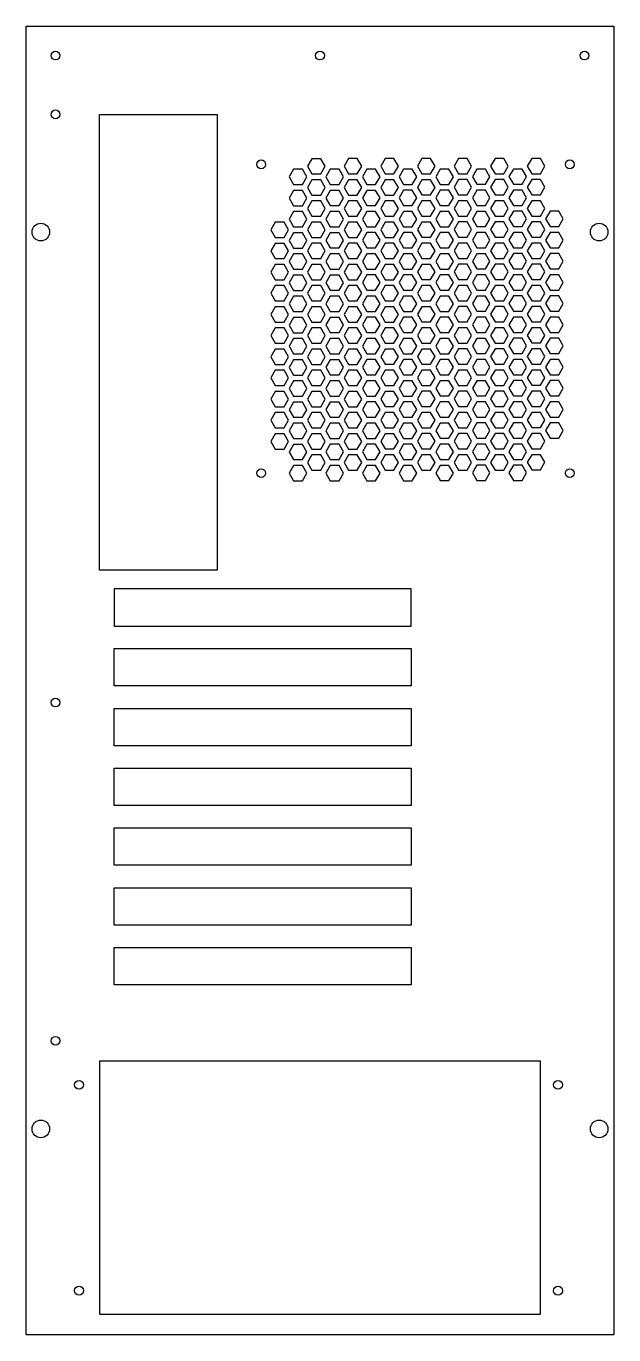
# Model space of a CAD drawing. Header units: millimetres. Extents: x 6 to 224, y 4 to 53.
# Drawn here: x 6.33 to 26.33, y 8.16 to 52.66 of the extents above; entities that cross this region are included whole.
import ezdxf

# ---------------------------------------------------------------- set-up
doc = ezdxf.new("R2010")
doc.units = ezdxf.units.MM
doc.header["$MEASUREMENT"] = 0
doc.layers.add('schita', color=2, linetype='Continuous')

msp = doc.modelspace()

# ---------------------------------------------------------------- linework, layer by layer
at = {"layer": 'schita', "ltscale": 0.05}
for points in [[(26.33374, 8.15783), (6.33374, 8.15783), (6.33374, 18.65783), (6.33374, 20.15783), (6.33374, 40.65783), (6.33374, 42.15783), (6.33374, 52.65783), (26.33374, 52.65783), (26.33374, 42.15783), (26.33374, 40.65783), (26.33374, 20.15783), (26.33374, 18.65783)], [(12.83374, 49.65783), (12.83374, 34.15783), (8.83374, 34.15783), (8.83374, 49.65783)], [(16.05679, 47.63271), (16.35679, 47.63271), (16.50679, 47.89252), (16.35679, 48.15232), (16.05679, 48.15232), (15.90679, 47.89252)], [(17.30371, 47.63415), (17.60371, 47.63415), (17.75371, 47.89396), (17.60371, 48.15376), (17.30371, 48.15376), (17.15371, 47.89396)], [(18.55064, 47.63559), (18.85064, 47.63559), (19.00064, 47.89539), (18.85064, 48.1552), (18.55064, 48.1552), (18.40064, 47.89539)], [(19.79756, 47.63703), (20.09756, 47.63703), (20.24756, 47.89683), (20.09756, 48.15664), (19.79756, 48.15664), (19.64756, 47.89683)], [(21.04449, 47.63847), (21.34449, 47.63847), (21.49449, 47.89827), (21.34449, 48.15808), (21.04449, 48.15808), (20.89449, 47.89827)], [(22.29141, 47.63991), (22.59141, 47.63991), (22.74141, 47.89971), (22.59141, 48.15952), (22.29141, 48.15952), (22.14141, 47.89971)], [(23.53833, 47.64135), (23.83833, 47.64135), (23.98833, 47.90115), (23.83833, 48.16096), (23.53833, 48.16096), (23.38833, 47.90115)], [(15.43374, 47.27263), (15.73374, 47.27263), (15.88374, 47.53244), (15.73374, 47.79225), (15.43374, 47.79225), (15.28374, 47.53244)], [(16.68067, 47.27407), (16.98067, 47.27407), (17.13067, 47.53388), (16.98067, 47.79369), (16.68067, 47.79369), (16.53067, 47.53388)], [(17.92759, 47.27551), (18.22759, 47.27551), (18.37759, 47.53532), (18.22759, 47.79513), (17.92759, 47.79513), (17.77759, 47.53532)], [(19.17451, 47.27695), (19.47451, 47.27695), (19.62451, 47.53676), (19.47451, 47.79657), (19.17451, 47.79657), (19.02451, 47.53676)], [(20.42144, 47.27839), (20.72144, 47.27839), (20.87144, 47.5382), (20.72144, 47.79801), (20.42144, 47.79801), (20.27144, 47.5382)], [(21.66836, 47.27983), (21.96836, 47.27983), (22.11836, 47.53964), (21.96836, 47.79945), (21.66836, 47.79945), (21.51836, 47.53964)], [(22.91529, 47.28127), (23.21529, 47.28127), (23.36529, 47.54108), (23.21529, 47.80089), (22.91529, 47.80089), (22.76529, 47.54108)], [(16.05679, 46.91309), (16.35679, 46.91309), (16.50679, 47.1729), (16.35679, 47.43271), (16.05679, 47.43271), (15.90679, 47.1729)], [(17.30371, 46.91453), (17.60371, 46.91453), (17.75371, 47.17434), (17.60371, 47.43415), (17.30371, 47.43415), (17.15371, 47.17434)], [(18.55064, 46.91597), (18.85064, 46.91597), (19.00064, 47.17578), (18.85064, 47.43559), (18.55064, 47.43559), (18.40064, 47.17578)], [(19.79756, 46.91741), (20.09756, 46.91741), (20.24756, 47.17722), (20.09756, 47.43703), (19.79756, 47.43703), (19.64756, 47.17722)], [(21.04449, 46.91885), (21.34449, 46.91885), (21.49449, 47.17866), (21.34449, 47.43847), (21.04449, 47.43847), (20.89449, 47.17866)], [(22.29141, 46.92029), (22.59141, 46.92029), (22.74141, 47.1801), (22.59141, 47.43991), (22.29141, 47.43991), (22.14141, 47.1801)], [(23.53833, 46.92173), (23.83833, 46.92173), (23.98833, 47.18154), (23.83833, 47.44135), (23.53833, 47.44135), (23.38833, 47.18154)], [(15.43374, 46.55302), (15.73374, 46.55302), (15.88374, 46.81283), (15.73374, 47.07263), (15.43374, 47.07263), (15.28374, 46.81283)], [(16.68067, 46.55446), (16.98067, 46.55446), (17.13067, 46.81426), (16.98067, 47.07407), (16.68067, 47.07407), (16.53067, 46.81426)], [(17.92759, 46.5559), (18.22759, 46.5559), (18.37759, 46.8157), (18.22759, 47.07551), (17.92759, 47.07551), (17.77759, 46.8157)], [(19.17451, 46.55734), (19.47451, 46.55734), (19.62451, 46.81714), (19.47451, 47.07695), (19.17451, 47.07695), (19.02451, 46.81714)], [(20.42144, 46.55878), (20.72144, 46.55878), (20.87144, 46.81858), (20.72144, 47.07839), (20.42144, 47.07839), (20.27144, 46.81858)], [(21.66836, 46.56022), (21.96836, 46.56022), (22.11836, 46.82002), (21.96836, 47.07983), (21.66836, 47.07983), (21.51836, 46.82002)], [(22.91529, 46.56166), (23.21529, 46.56166), (23.36529, 46.82146), (23.21529, 47.08127), (22.91529, 47.08127), (22.76529, 46.82146)], [(15.43374, 45.8334), (15.73374, 45.8334), (15.88374, 46.09321), (15.73374, 46.35302), (15.43374, 46.35302), (15.28374, 46.09321)], [(16.05679, 46.19348), (16.35679, 46.19348), (16.50679, 46.45329), (16.35679, 46.71309), (16.05679, 46.71309), (15.90679, 46.45329)], [(16.68067, 45.83484), (16.98067, 45.83484), (17.13067, 46.09465), (16.98067, 46.35446), (16.68067, 46.35446), (16.53067, 46.09465)], [(17.30371, 46.19492), (17.60371, 46.19492), (17.75371, 46.45472), (17.60371, 46.71453), (17.30371, 46.71453), (17.15371, 46.45472)], [(17.92759, 45.83628), (18.22759, 45.83628), (18.37759, 46.09609), (18.22759, 46.3559), (17.92759, 46.3559), (17.77759, 46.09609)], [(18.55064, 46.19636), (18.85064, 46.19636), (19.00064, 46.45616), (18.85064, 46.71597), (18.55064, 46.71597), (18.40064, 46.45616)], [(19.17451, 45.83772), (19.47451, 45.83772), (19.62451, 46.09753), (19.47451, 46.35734), (19.17451, 46.35734), (19.02451, 46.09753)], [(19.79756, 46.1978), (20.09756, 46.1978), (20.24756, 46.4576), (20.09756, 46.71741), (19.79756, 46.71741), (19.64756, 46.4576)], [(20.42144, 45.83916), (20.72144, 45.83916), (20.87144, 46.09897), (20.72144, 46.35878), (20.42144, 46.35878), (20.27144, 46.09897)], [(21.04449, 46.19924), (21.34449, 46.19924), (21.49449, 46.45904), (21.34449, 46.71885), (21.04449, 46.71885), (20.89449, 46.45904)], [(21.66836, 45.8406), (21.96836, 45.8406), (22.11836, 46.10041), (21.96836, 46.36022), (21.66836, 46.36022), (21.51836, 46.10041)], [(22.29141, 46.20068), (22.59141, 46.20068), (22.74141, 46.46048), (22.59141, 46.72029), (22.29141, 46.72029), (22.14141, 46.46048)], [(22.91529, 45.84204), (23.21529, 45.84204), (23.36529, 46.10185), (23.21529, 46.36166), (22.91529, 46.36166), (22.76529, 46.10185)], [(23.53833, 46.20211), (23.83833, 46.20211), (23.98833, 46.46192), (23.83833, 46.72173), (23.53833, 46.72173), (23.38833, 46.46192)], [(24.16221, 45.84348), (24.46221, 45.84348), (24.61221, 46.10329), (24.46221, 46.36309), (24.16221, 46.36309), (24.01221, 46.10329)], [(14.8107, 45.47333), (15.1107, 45.47333), (15.2607, 45.73314), (15.1107, 45.99294), (14.8107, 45.99294), (14.6607, 45.73314)], [(16.05679, 45.47386), (16.35679, 45.47386), (16.50679, 45.73367), (16.35679, 45.99348), (16.05679, 45.99348), (15.90679, 45.73367)], [(17.30371, 45.4753), (17.60371, 45.4753), (17.75371, 45.73511), (17.60371, 45.99492), (17.30371, 45.99492), (17.15371, 45.73511)], [(18.55064, 45.47674), (18.85064, 45.47674), (19.00064, 45.73655), (18.85064, 45.99636), (18.55064, 45.99636), (18.40064, 45.73655)], [(19.79756, 45.47818), (20.09756, 45.47818), (20.24756, 45.73799), (20.09756, 45.9978), (19.79756, 45.9978), (19.64756, 45.73799)], [(21.04449, 45.47962), (21.34449, 45.47962), (21.49449, 45.73943), (21.34449, 45.99924), (21.04449, 45.99924), (20.89449, 45.73943)], [(22.29141, 45.48106), (22.59141, 45.48106), (22.74141, 45.74087), (22.59141, 46.00068), (22.29141, 46.00068), (22.14141, 45.74087)], [(23.53833, 45.4825), (23.83833, 45.4825), (23.98833, 45.74231), (23.83833, 46.00211), (23.53833, 46.00211), (23.38833, 45.74231)], [(15.43374, 45.11379), (15.73374, 45.11379), (15.88374, 45.37359), (15.73374, 45.6334), (15.43374, 45.6334), (15.28374, 45.37359)], [(16.68067, 45.11523), (16.98067, 45.11523), (17.13067, 45.37503), (16.98067, 45.63484), (16.68067, 45.63484), (16.53067, 45.37503)], [(17.92759, 45.11667), (18.22759, 45.11667), (18.37759, 45.37647), (18.22759, 45.63628), (17.92759, 45.63628), (17.77759, 45.37647)], [(19.17451, 45.11811), (19.47451, 45.11811), (19.62451, 45.37791), (19.47451, 45.63772), (19.17451, 45.63772), (19.02451, 45.37791)], [(20.42144, 45.11955), (20.72144, 45.11955), (20.87144, 45.37935), (20.72144, 45.63916), (20.42144, 45.63916), (20.27144, 45.37935)], [(21.66836, 45.12099), (21.96836, 45.12099), (22.11836, 45.38079), (21.96836, 45.6406), (21.66836, 45.6406), (21.51836, 45.38079)], [(22.91529, 45.12242), (23.21529, 45.12242), (23.36529, 45.38223), (23.21529, 45.64204), (22.91529, 45.64204), (22.76529, 45.38223)], [(24.16221, 45.12386), (24.46221, 45.12386), (24.61221, 45.38367), (24.46221, 45.64348), (24.16221, 45.64348), (24.01221, 45.38367)], [(14.8107, 44.75371), (15.1107, 44.75371), (15.2607, 45.01352), (15.1107, 45.27333), (14.8107, 45.27333), (14.6607, 45.01352)], [(16.05679, 44.75425), (16.35679, 44.75425), (16.50679, 45.01405), (16.35679, 45.27386), (16.05679, 45.27386), (15.90679, 45.01405)], [(17.30371, 44.75569), (17.60371, 44.75569), (17.75371, 45.01549), (17.60371, 45.2753), (17.30371, 45.2753), (17.15371, 45.01549)], [(18.55064, 44.75713), (18.85064, 44.75713), (19.00064, 45.01693), (18.85064, 45.27674), (18.55064, 45.27674), (18.40064, 45.01693)], [(19.79756, 44.75857), (20.09756, 44.75857), (20.24756, 45.01837), (20.09756, 45.27818), (19.79756, 45.27818), (19.64756, 45.01837)], [(21.04449, 44.76001), (21.34449, 44.76001), (21.49449, 45.01981), (21.34449, 45.27962), (21.04449, 45.27962), (20.89449, 45.01981)], [(22.29141, 44.76144), (22.59141, 44.76144), (22.74141, 45.02125), (22.59141, 45.28106), (22.29141, 45.28106), (22.14141, 45.02125)], [(23.53833, 44.76288), (23.83833, 44.76288), (23.98833, 45.02269), (23.83833, 45.2825), (23.53833, 45.2825), (23.38833, 45.02269)], [(14.8107, 44.0341), (15.1107, 44.0341), (15.2607, 44.2939), (15.1107, 44.55371), (14.8107, 44.55371), (14.6607, 44.2939)], [(15.43374, 44.39417), (15.73374, 44.39417), (15.88374, 44.65398), (15.73374, 44.91379), (15.43374, 44.91379), (15.28374, 44.65398)], [(16.05679, 44.03463), (16.35679, 44.03463), (16.50679, 44.29444), (16.35679, 44.55425), (16.05679, 44.55425), (15.90679, 44.29444)], [(16.68067, 44.39561), (16.98067, 44.39561), (17.13067, 44.65542), (16.98067, 44.91523), (16.68067, 44.91523), (16.53067, 44.65542)], [(17.30371, 44.03607), (17.60371, 44.03607), (17.75371, 44.29588), (17.60371, 44.55569), (17.30371, 44.55569), (17.15371, 44.29588)], [(17.92759, 44.39705), (18.22759, 44.39705), (18.37759, 44.65686), (18.22759, 44.91667), (17.92759, 44.91667), (17.77759, 44.65686)], [(18.55064, 44.03751), (18.85064, 44.03751), (19.00064, 44.29732), (18.85064, 44.55713), (18.55064, 44.55713), (18.40064, 44.29732)], [(19.17451, 44.39849), (19.47451, 44.39849), (19.62451, 44.6583), (19.47451, 44.91811), (19.17451, 44.91811), (19.02451, 44.6583)], [(19.79756, 44.03895), (20.09756, 44.03895), (20.24756, 44.29876), (20.09756, 44.55857), (19.79756, 44.55857), (19.64756, 44.29876)], [(20.42144, 44.39993), (20.72144, 44.39993), (20.87144, 44.65974), (20.72144, 44.91955), (20.42144, 44.91955), (20.27144, 44.65974)], [(21.04449, 44.04039), (21.34449, 44.04039), (21.49449, 44.3002), (21.34449, 44.56001), (21.04449, 44.56001), (20.89449, 44.3002)], [(21.66836, 44.40137), (21.96836, 44.40137), (22.11836, 44.66118), (21.96836, 44.92099), (21.66836, 44.92099), (21.51836, 44.66118)], [(22.29141, 44.04183), (22.59141, 44.04183), (22.74141, 44.30164), (22.59141, 44.56144), (22.29141, 44.56144), (22.14141, 44.30164)], [(22.91529, 44.40281), (23.21529, 44.40281), (23.36529, 44.66262), (23.21529, 44.92242), (22.91529, 44.92242), (22.76529, 44.66262)], [(23.53833, 44.04327), (23.83833, 44.04327), (23.98833, 44.30308), (23.83833, 44.56288), (23.53833, 44.56288), (23.38833, 44.30308)], [(24.16221, 44.40425), (24.46221, 44.40425), (24.61221, 44.66406), (24.46221, 44.92386), (24.16221, 44.92386), (24.01221, 44.66406)], [(15.43374, 43.67456), (15.73374, 43.67456), (15.88374, 43.93436), (15.73374, 44.19417), (15.43374, 44.19417), (15.28374, 43.93436)], [(16.68067, 43.676), (16.98067, 43.676), (17.13067, 43.9358), (16.98067, 44.19561), (16.68067, 44.19561), (16.53067, 43.9358)], [(17.92759, 43.67744), (18.22759, 43.67744), (18.37759, 43.93724), (18.22759, 44.19705), (17.92759, 44.19705), (17.77759, 43.93724)], [(19.17451, 43.67888), (19.47451, 43.67888), (19.62451, 43.93868), (19.47451, 44.19849), (19.17451, 44.19849), (19.02451, 43.93868)], [(20.42144, 43.68031), (20.72144, 43.68031), (20.87144, 43.94012), (20.72144, 44.19993), (20.42144, 44.19993), (20.27144, 43.94012)], [(21.66836, 43.68175), (21.96836, 43.68175), (22.11836, 43.94156), (21.96836, 44.20137), (21.66836, 44.20137), (21.51836, 43.94156)], [(22.91529, 43.68319), (23.21529, 43.68319), (23.36529, 43.943), (23.21529, 44.20281), (22.91529, 44.20281), (22.76529, 43.943)], [(24.16221, 43.68463), (24.46221, 43.68463), (24.61221, 43.94444), (24.46221, 44.20425), (24.16221, 44.20425), (24.01221, 43.94444)], [(14.8107, 43.31448), (15.1107, 43.31448), (15.2607, 43.57429), (15.1107, 43.8341), (14.8107, 43.8341), (14.6607, 43.57429)], [(16.05679, 43.31502), (16.35679, 43.31502), (16.50679, 43.57482), (16.35679, 43.83463), (16.05679, 43.83463), (15.90679, 43.57482)], [(17.30371, 43.31646), (17.60371, 43.31646), (17.75371, 43.57626), (17.60371, 43.83607), (17.30371, 43.83607), (17.15371, 43.57626)], [(18.55064, 43.3179), (18.85064, 43.3179), (19.00064, 43.5777), (18.85064, 43.83751), (18.55064, 43.83751), (18.40064, 43.5777)], [(19.79756, 43.31934), (20.09756, 43.31934), (20.24756, 43.57914), (20.09756, 43.83895), (19.79756, 43.83895), (19.64756, 43.57914)], [(21.04449, 43.32077), (21.34449, 43.32077), (21.49449, 43.58058), (21.34449, 43.84039), (21.04449, 43.84039), (20.89449, 43.58058)], [(22.29141, 43.32221), (22.59141, 43.32221), (22.74141, 43.58202), (22.59141, 43.84183), (22.29141, 43.84183), (22.14141, 43.58202)], [(23.53833, 43.32365), (23.83833, 43.32365), (23.98833, 43.58346), (23.83833, 43.84327), (23.53833, 43.84327), (23.38833, 43.58346)], [(15.43374, 42.95494), (15.73374, 42.95494), (15.88374, 43.21475), (15.73374, 43.47456), (15.43374, 43.47456), (15.28374, 43.21475)], [(16.68067, 42.95638), (16.98067, 42.95638), (17.13067, 43.21619), (16.98067, 43.476), (16.68067, 43.476), (16.53067, 43.21619)], [(17.92759, 42.95782), (18.22759, 42.95782), (18.37759, 43.21763), (18.22759, 43.47744), (17.92759, 43.47744), (17.77759, 43.21763)], [(19.17451, 42.95926), (19.47451, 42.95926), (19.62451, 43.21907), (19.47451, 43.47888), (19.17451, 43.47888), (19.02451, 43.21907)], [(20.42144, 42.9607), (20.72144, 42.9607), (20.87144, 43.22051), (20.72144, 43.48031), (20.42144, 43.48031), (20.27144, 43.22051)], [(21.66836, 42.96214), (21.96836, 42.96214), (22.11836, 43.22195), (21.96836, 43.48175), (21.66836, 43.48175), (21.51836, 43.22195)], [(22.91529, 42.96358), (23.21529, 42.96358), (23.36529, 43.22339), (23.21529, 43.48319), (22.91529, 43.48319), (22.76529, 43.22339)], [(24.16221, 42.96502), (24.46221, 42.96502), (24.61221, 43.22483), (24.46221, 43.48463), (24.16221, 43.48463), (24.01221, 43.22483)], [(14.8107, 42.59487), (15.1107, 42.59487), (15.2607, 42.85467), (15.1107, 43.11448), (14.8107, 43.11448), (14.6607, 42.85467)], [(15.43374, 42.23533), (15.73374, 42.23533), (15.88374, 42.49513), (15.73374, 42.75494), (15.43374, 42.75494), (15.28374, 42.49513)], [(16.05679, 42.5954), (16.35679, 42.5954), (16.50679, 42.85521), (16.35679, 43.11502), (16.05679, 43.11502), (15.90679, 42.85521)], [(16.68067, 42.23677), (16.98067, 42.23677), (17.13067, 42.49657), (16.98067, 42.75638), (16.68067, 42.75638), (16.53067, 42.49657)], [(17.30371, 42.59684), (17.60371, 42.59684), (17.75371, 42.85665), (17.60371, 43.11646), (17.30371, 43.11646), (17.15371, 42.85665)], [(17.92759, 42.23821), (18.22759, 42.23821), (18.37759, 42.49801), (18.22759, 42.75782), (17.92759, 42.75782), (17.77759, 42.49801)], [(18.55064, 42.59828), (18.85064, 42.59828), (19.00064, 42.85809), (18.85064, 43.1179), (18.55064, 43.1179), (18.40064, 42.85809)], [(19.17451, 42.23964), (19.47451, 42.23964), (19.62451, 42.49945), (19.47451, 42.75926), (19.17451, 42.75926), (19.02451, 42.49945)], [(19.79756, 42.59972), (20.09756, 42.59972), (20.24756, 42.85953), (20.09756, 43.11934), (19.79756, 43.11934), (19.64756, 42.85953)], [(20.42144, 42.24108), (20.72144, 42.24108), (20.87144, 42.50089), (20.72144, 42.7607), (20.42144, 42.7607), (20.27144, 42.50089)], [(21.04449, 42.60116), (21.34449, 42.60116), (21.49449, 42.86097), (21.34449, 43.12077), (21.04449, 43.12077), (20.89449, 42.86097)], [(21.66836, 42.24252), (21.96836, 42.24252), (22.11836, 42.50233), (21.96836, 42.76214), (21.66836, 42.76214), (21.51836, 42.50233)], [(22.29141, 42.6026), (22.59141, 42.6026), (22.74141, 42.86241), (22.59141, 43.12221), (22.29141, 43.12221), (22.14141, 42.86241)], [(22.91529, 42.24396), (23.21529, 42.24396), (23.36529, 42.50377), (23.21529, 42.76358), (22.91529, 42.76358), (22.76529, 42.50377)], [(23.53833, 42.60404), (23.83833, 42.60404), (23.98833, 42.86385), (23.83833, 43.12365), (23.53833, 43.12365), (23.38833, 42.86385)], [(24.16221, 42.2454), (24.46221, 42.2454), (24.61221, 42.50521), (24.46221, 42.76502), (24.16221, 42.76502), (24.01221, 42.50521)], [(14.8107, 41.87525), (15.1107, 41.87525), (15.2607, 42.13506), (15.1107, 42.39487), (14.8107, 42.39487), (14.6607, 42.13506)], [(16.05679, 41.87579), (16.35679, 41.87579), (16.50679, 42.13559), (16.35679, 42.3954), (16.05679, 42.3954), (15.90679, 42.13559)], [(17.30371, 41.87723), (17.60371, 41.87723), (17.75371, 42.13703), (17.60371, 42.39684), (17.30371, 42.39684), (17.15371, 42.13703)], [(18.55064, 41.87867), (18.85064, 41.87867), (19.00064, 42.13847), (18.85064, 42.39828), (18.55064, 42.39828), (18.40064, 42.13847)], [(19.79756, 41.8801), (20.09756, 41.8801), (20.24756, 42.13991), (20.09756, 42.39972), (19.79756, 42.39972), (19.64756, 42.13991)], [(21.04449, 41.88154), (21.34449, 41.88154), (21.49449, 42.14135), (21.34449, 42.40116), (21.04449, 42.40116), (20.89449, 42.14135)], [(22.29141, 41.88298), (22.59141, 41.88298), (22.74141, 42.14279), (22.59141, 42.4026), (22.29141, 42.4026), (22.14141, 42.14279)], [(23.53833, 41.88442), (23.83833, 41.88442), (23.98833, 42.14423), (23.83833, 42.40404), (23.53833, 42.40404), (23.38833, 42.14423)], [(15.43374, 41.51571), (15.73374, 41.51571), (15.88374, 41.77552), (15.73374, 42.03533), (15.43374, 42.03533), (15.28374, 41.77552)], [(16.68067, 41.51715), (16.98067, 41.51715), (17.13067, 41.77696), (16.98067, 42.03677), (16.68067, 42.03677), (16.53067, 41.77696)], [(17.92759, 41.51859), (18.22759, 41.51859), (18.37759, 41.7784), (18.22759, 42.03821), (17.92759, 42.03821), (17.77759, 41.7784)], [(19.17451, 41.52003), (19.47451, 41.52003), (19.62451, 41.77984), (19.47451, 42.03964), (19.17451, 42.03964), (19.02451, 41.77984)], [(20.42144, 41.52147), (20.72144, 41.52147), (20.87144, 41.78128), (20.72144, 42.04108), (20.42144, 42.04108), (20.27144, 41.78128)], [(21.66836, 41.52291), (21.96836, 41.52291), (22.11836, 41.78272), (21.96836, 42.04252), (21.66836, 42.04252), (21.51836, 41.78272)], [(22.91529, 41.52435), (23.21529, 41.52435), (23.36529, 41.78416), (23.21529, 42.04396), (22.91529, 42.04396), (22.76529, 41.78416)], [(24.16221, 41.52579), (24.46221, 41.52579), (24.61221, 41.7856), (24.46221, 42.0454), (24.16221, 42.0454), (24.01221, 41.7856)], [(14.8107, 41.15564), (15.1107, 41.15564), (15.2607, 41.41544), (15.1107, 41.67525), (14.8107, 41.67525), (14.6607, 41.41544)], [(16.05679, 41.15617), (16.35679, 41.15617), (16.50679, 41.41598), (16.35679, 41.67579), (16.05679, 41.67579), (15.90679, 41.41598)], [(17.30371, 41.15761), (17.60371, 41.15761), (17.75371, 41.41742), (17.60371, 41.67723), (17.30371, 41.67723), (17.15371, 41.41742)], [(18.55064, 41.15905), (18.85064, 41.15905), (19.00064, 41.41886), (18.85064, 41.67867), (18.55064, 41.67867), (18.40064, 41.41886)], [(19.79756, 41.16049), (20.09756, 41.16049), (20.24756, 41.4203), (20.09756, 41.6801), (19.79756, 41.6801), (19.64756, 41.4203)], [(21.04449, 41.16193), (21.34449, 41.16193), (21.49449, 41.42174), (21.34449, 41.68154), (21.04449, 41.68154), (20.89449, 41.42174)], [(22.29141, 41.16337), (22.59141, 41.16337), (22.74141, 41.42318), (22.59141, 41.68298), (22.29141, 41.68298), (22.14141, 41.42318)], [(23.53833, 41.16481), (23.83833, 41.16481), (23.98833, 41.42462), (23.83833, 41.68442), (23.53833, 41.68442), (23.38833, 41.42462)], [(14.8107, 40.43602), (15.1107, 40.43602), (15.2607, 40.69583), (15.1107, 40.95564), (14.8107, 40.95564), (14.6607, 40.69583)], [(15.43374, 40.7961), (15.73374, 40.7961), (15.88374, 41.0559), (15.73374, 41.31571), (15.43374, 41.31571), (15.28374, 41.0559)], [(16.05679, 40.43656), (16.35679, 40.43656), (16.50679, 40.69636), (16.35679, 40.95617), (16.05679, 40.95617), (15.90679, 40.69636)], [(16.68067, 40.79754), (16.98067, 40.79754), (17.13067, 41.05734), (16.98067, 41.31715), (16.68067, 41.31715), (16.53067, 41.05734)], [(17.30371, 40.438), (17.60371, 40.438), (17.75371, 40.6978), (17.60371, 40.95761), (17.30371, 40.95761), (17.15371, 40.6978)], [(17.92759, 40.79897), (18.22759, 40.79897), (18.37759, 41.05878), (18.22759, 41.31859), (17.92759, 41.31859), (17.77759, 41.05878)], [(18.55064, 40.43943), (18.85064, 40.43943), (19.00064, 40.69924), (18.85064, 40.95905), (18.55064, 40.95905), (18.40064, 40.69924)], [(19.17451, 40.80041), (19.47451, 40.80041), (19.62451, 41.06022), (19.47451, 41.32003), (19.17451, 41.32003), (19.02451, 41.06022)], [(19.79756, 40.44087), (20.09756, 40.44087), (20.24756, 40.70068), (20.09756, 40.96049), (19.79756, 40.96049), (19.64756, 40.70068)], [(20.42144, 40.80185), (20.72144, 40.80185), (20.87144, 41.06166), (20.72144, 41.32147), (20.42144, 41.32147), (20.27144, 41.06166)], [(21.04449, 40.44231), (21.34449, 40.44231), (21.49449, 40.70212), (21.34449, 40.96193), (21.04449, 40.96193), (20.89449, 40.70212)], [(21.66836, 40.80329), (21.96836, 40.80329), (22.11836, 41.0631), (21.96836, 41.32291), (21.66836, 41.32291), (21.51836, 41.0631)], [(22.29141, 40.44375), (22.59141, 40.44375), (22.74141, 40.70356), (22.59141, 40.96337), (22.29141, 40.96337), (22.14141, 40.70356)], [(22.91529, 40.80473), (23.21529, 40.80473), (23.36529, 41.06454), (23.21529, 41.32435), (22.91529, 41.32435), (22.76529, 41.06454)], [(23.53833, 40.44519), (23.83833, 40.44519), (23.98833, 40.705), (23.83833, 40.96481), (23.53833, 40.96481), (23.38833, 40.705)], [(24.16221, 40.80617), (24.46221, 40.80617), (24.61221, 41.06598), (24.46221, 41.32579), (24.16221, 41.32579), (24.01221, 41.06598)], [(15.43374, 40.07648), (15.73374, 40.07648), (15.88374, 40.33629), (15.73374, 40.5961), (15.43374, 40.5961), (15.28374, 40.33629)], [(16.68067, 40.07792), (16.98067, 40.07792), (17.13067, 40.33773), (16.98067, 40.59754), (16.68067, 40.59754), (16.53067, 40.33773)], [(17.92759, 40.07936), (18.22759, 40.07936), (18.37759, 40.33917), (18.22759, 40.59897), (17.92759, 40.59897), (17.77759, 40.33917)], [(19.17451, 40.0808), (19.47451, 40.0808), (19.62451, 40.34061), (19.47451, 40.60041), (19.17451, 40.60041), (19.02451, 40.34061)], [(20.42144, 40.08224), (20.72144, 40.08224), (20.87144, 40.34205), (20.72144, 40.60185), (20.42144, 40.60185), (20.27144, 40.34205)], [(21.66836, 40.08368), (21.96836, 40.08368), (22.11836, 40.34349), (21.96836, 40.60329), (21.66836, 40.60329), (21.51836, 40.34349)], [(22.91529, 40.08512), (23.21529, 40.08512), (23.36529, 40.34493), (23.21529, 40.60473), (22.91529, 40.60473), (22.76529, 40.34493)], [(24.16221, 40.08656), (24.46221, 40.08656), (24.61221, 40.34637), (24.46221, 40.60617), (24.16221, 40.60617), (24.01221, 40.34637)], [(14.8107, 39.71641), (15.1107, 39.71641), (15.2607, 39.97621), (15.1107, 40.23602), (14.8107, 40.23602), (14.6607, 39.97621)], [(16.05679, 39.71694), (16.35679, 39.71694), (16.50679, 39.97675), (16.35679, 40.23656), (16.05679, 40.23656), (15.90679, 39.97675)], [(17.30371, 39.71838), (17.60371, 39.71838), (17.75371, 39.97819), (17.60371, 40.238), (17.30371, 40.238), (17.15371, 39.97819)], [(18.55064, 39.71982), (18.85064, 39.71982), (19.00064, 39.97963), (18.85064, 40.23943), (18.55064, 40.23943), (18.40064, 39.97963)], [(19.79756, 39.72126), (20.09756, 39.72126), (20.24756, 39.98107), (20.09756, 40.24087), (19.79756, 40.24087), (19.64756, 39.98107)], [(21.04449, 39.7227), (21.34449, 39.7227), (21.49449, 39.98251), (21.34449, 40.24231), (21.04449, 40.24231), (20.89449, 39.98251)], [(22.29141, 39.72414), (22.59141, 39.72414), (22.74141, 39.98395), (22.59141, 40.24375), (22.29141, 40.24375), (22.14141, 39.98395)], [(23.53833, 39.72558), (23.83833, 39.72558), (23.98833, 39.98539), (23.83833, 40.24519), (23.53833, 40.24519), (23.38833, 39.98539)], [(15.43374, 39.35687), (15.73374, 39.35687), (15.88374, 39.61667), (15.73374, 39.87648), (15.43374, 39.87648), (15.28374, 39.61667)], [(16.68067, 39.3583), (16.98067, 39.3583), (17.13067, 39.61811), (16.98067, 39.87792), (16.68067, 39.87792), (16.53067, 39.61811)], [(17.92759, 39.35974), (18.22759, 39.35974), (18.37759, 39.61955), (18.22759, 39.87936), (17.92759, 39.87936), (17.77759, 39.61955)], [(19.17451, 39.36118), (19.47451, 39.36118), (19.62451, 39.62099), (19.47451, 39.8808), (19.17451, 39.8808), (19.02451, 39.62099)], [(20.42144, 39.36262), (20.72144, 39.36262), (20.87144, 39.62243), (20.72144, 39.88224), (20.42144, 39.88224), (20.27144, 39.62243)], [(21.66836, 39.36406), (21.96836, 39.36406), (22.11836, 39.62387), (21.96836, 39.88368), (21.66836, 39.88368), (21.51836, 39.62387)], [(22.91529, 39.3655), (23.21529, 39.3655), (23.36529, 39.62531), (23.21529, 39.88512), (22.91529, 39.88512), (22.76529, 39.62531)], [(24.16221, 39.36694), (24.46221, 39.36694), (24.61221, 39.62675), (24.46221, 39.88656), (24.16221, 39.88656), (24.01221, 39.62675)], [(14.8107, 38.99679), (15.1107, 38.99679), (15.2607, 39.2566), (15.1107, 39.51641), (14.8107, 39.51641), (14.6607, 39.2566)], [(16.05679, 38.99733), (16.35679, 38.99733), (16.50679, 39.25713), (16.35679, 39.51694), (16.05679, 39.51694), (15.90679, 39.25713)], [(17.30371, 38.99876), (17.60371, 38.99876), (17.75371, 39.25857), (17.60371, 39.51838), (17.30371, 39.51838), (17.15371, 39.25857)], [(18.55064, 39.0002), (18.85064, 39.0002), (19.00064, 39.26001), (18.85064, 39.51982), (18.55064, 39.51982), (18.40064, 39.26001)], [(19.17451, 38.64157), (19.47451, 38.64157), (19.62451, 38.90138), (19.47451, 39.16118), (19.17451, 39.16118), (19.02451, 38.90138)], [(19.79756, 39.00164), (20.09756, 39.00164), (20.24756, 39.26145), (20.09756, 39.52126), (19.79756, 39.52126), (19.64756, 39.26145)], [(20.42144, 38.64301), (20.72144, 38.64301), (20.87144, 38.90282), (20.72144, 39.16262), (20.42144, 39.16262), (20.27144, 38.90282)], [(21.04449, 39.00308), (21.34449, 39.00308), (21.49449, 39.26289), (21.34449, 39.5227), (21.04449, 39.5227), (20.89449, 39.26289)], [(21.66836, 38.64445), (21.96836, 38.64445), (22.11836, 38.90426), (21.96836, 39.16406), (21.66836, 39.16406), (21.51836, 38.90426)], [(22.29141, 39.00452), (22.59141, 39.00452), (22.74141, 39.26433), (22.59141, 39.52414), (22.29141, 39.52414), (22.14141, 39.26433)], [(22.91529, 38.64589), (23.21529, 38.64589), (23.36529, 38.9057), (23.21529, 39.1655), (22.91529, 39.1655), (22.76529, 38.9057)], [(23.53833, 39.00596), (23.83833, 39.00596), (23.98833, 39.26577), (23.83833, 39.52558), (23.53833, 39.52558), (23.38833, 39.26577)], [(24.16221, 38.64733), (24.46221, 38.64733), (24.61221, 38.90713), (24.46221, 39.16694), (24.16221, 39.16694), (24.01221, 38.90713)], [(14.8107, 38.27718), (15.1107, 38.27718), (15.2607, 38.53698), (15.1107, 38.79679), (14.8107, 38.79679), (14.6607, 38.53698)], [(15.43374, 38.63725), (15.73374, 38.63725), (15.88374, 38.89706), (15.73374, 39.15687), (15.43374, 39.15687), (15.28374, 38.89706)], [(16.05679, 38.27771), (16.35679, 38.27771), (16.50679, 38.53752), (16.35679, 38.79733), (16.05679, 38.79733), (15.90679, 38.53752)], [(16.68067, 38.63869), (16.98067, 38.63869), (17.13067, 38.8985), (16.98067, 39.1583), (16.68067, 39.1583), (16.53067, 38.8985)], [(17.30371, 38.27915), (17.60371, 38.27915), (17.75371, 38.53896), (17.60371, 38.79876), (17.30371, 38.79876), (17.15371, 38.53896)], [(17.92759, 38.64013), (18.22759, 38.64013), (18.37759, 38.89994), (18.22759, 39.15974), (17.92759, 39.15974), (17.77759, 38.89994)], [(18.55064, 38.28059), (18.85064, 38.28059), (19.00064, 38.5404), (18.85064, 38.8002), (18.55064, 38.8002), (18.40064, 38.5404)], [(19.79756, 38.28203), (20.09756, 38.28203), (20.24756, 38.54184), (20.09756, 38.80164), (19.79756, 38.80164), (19.64756, 38.54184)], [(21.04449, 38.28347), (21.34449, 38.28347), (21.49449, 38.54328), (21.34449, 38.80308), (21.04449, 38.80308), (20.89449, 38.54328)], [(22.29141, 38.28491), (22.59141, 38.28491), (22.74141, 38.54472), (22.59141, 38.80452), (22.29141, 38.80452), (22.14141, 38.54472)], [(23.53833, 38.28635), (23.83833, 38.28635), (23.98833, 38.54615), (23.83833, 38.80596), (23.53833, 38.80596), (23.38833, 38.54615)], [(15.43374, 37.91763), (15.73374, 37.91763), (15.88374, 38.17744), (15.73374, 38.43725), (15.43374, 38.43725), (15.28374, 38.17744)], [(16.68067, 37.91907), (16.98067, 37.91907), (17.13067, 38.17888), (16.98067, 38.43869), (16.68067, 38.43869), (16.53067, 38.17888)], [(17.92759, 37.92051), (18.22759, 37.92051), (18.37759, 38.18032), (18.22759, 38.44013), (17.92759, 38.44013), (17.77759, 38.18032)], [(19.17451, 37.92195), (19.47451, 37.92195), (19.62451, 38.18176), (19.47451, 38.44157), (19.17451, 38.44157), (19.02451, 38.18176)], [(20.42144, 37.92339), (20.72144, 37.92339), (20.87144, 38.1832), (20.72144, 38.44301), (20.42144, 38.44301), (20.27144, 38.1832)], [(21.66836, 37.92483), (21.96836, 37.92483), (22.11836, 38.18464), (21.96836, 38.44445), (21.66836, 38.44445), (21.51836, 38.18464)], [(22.91529, 37.92627), (23.21529, 37.92627), (23.36529, 38.18608), (23.21529, 38.44589), (22.91529, 38.44589), (22.76529, 38.18608)], [(16.05679, 37.55809), (16.35679, 37.55809), (16.50679, 37.8179), (16.35679, 38.07771), (16.05679, 38.07771), (15.90679, 37.8179)], [(17.30371, 37.55953), (17.60371, 37.55953), (17.75371, 37.81934), (17.60371, 38.07915), (17.30371, 38.07915), (17.15371, 37.81934)], [(18.55064, 37.56097), (18.85064, 37.56097), (19.00064, 37.82078), (18.85064, 38.08059), (18.55064, 38.08059), (18.40064, 37.82078)], [(19.79756, 37.56241), (20.09756, 37.56241), (20.24756, 37.82222), (20.09756, 38.08203), (19.79756, 38.08203), (19.64756, 37.82222)], [(21.04449, 37.56385), (21.34449, 37.56385), (21.49449, 37.82366), (21.34449, 38.08347), (21.04449, 38.08347), (20.89449, 37.82366)], [(22.29141, 37.56529), (22.59141, 37.56529), (22.74141, 37.8251), (22.59141, 38.08491), (22.29141, 38.08491), (22.14141, 37.8251)], [(23.53833, 37.56673), (23.83833, 37.56673), (23.98833, 37.82654), (23.83833, 38.08635), (23.53833, 38.08635), (23.38833, 37.82654)], [(15.43374, 37.19802), (15.73374, 37.19802), (15.88374, 37.45783), (15.73374, 37.71763), (15.43374, 37.71763), (15.28374, 37.45783)], [(16.68067, 37.19946), (16.98067, 37.19946), (17.13067, 37.45927), (16.98067, 37.71907), (16.68067, 37.71907), (16.53067, 37.45927)], [(17.92759, 37.2009), (18.22759, 37.2009), (18.37759, 37.46071), (18.22759, 37.72051), (17.92759, 37.72051), (17.77759, 37.46071)], [(19.17451, 37.20234), (19.47451, 37.20234), (19.62451, 37.46215), (19.47451, 37.72195), (19.17451, 37.72195), (19.02451, 37.46215)], [(20.42144, 37.20378), (20.72144, 37.20378), (20.87144, 37.46359), (20.72144, 37.72339), (20.42144, 37.72339), (20.27144, 37.46359)], [(21.66836, 37.20522), (21.96836, 37.20522), (22.11836, 37.46502), (21.96836, 37.72483), (21.66836, 37.72483), (21.51836, 37.46502)], [(22.91529, 37.20666), (23.21529, 37.20666), (23.36529, 37.46646), (23.21529, 37.72627), (22.91529, 37.72627), (22.76529, 37.46646)], [(9.33374, 32.25283), (19.43374, 32.25283), (19.43374, 33.52283), (9.33374, 33.52283)], [(19.43374, 31.49083), (19.43374, 30.22083), (9.33374, 30.22083), (9.33374, 31.49083)], [(19.43374, 29.45883), (19.43374, 28.18883), (9.33374, 28.18883), (9.33374, 29.45883)], [(19.43374, 27.42683), (19.43374, 26.15683), (9.33374, 26.15683), (9.33374, 27.42683)], [(19.43374, 25.39483), (19.43374, 24.12483), (9.33374, 24.12483), (9.33374, 25.39483)], [(19.43374, 23.36283), (19.43374, 22.09283), (9.33374, 22.09283), (9.33374, 23.36283)], [(19.43374, 21.33083), (19.43374, 20.06083), (9.33374, 20.06083), (9.33374, 21.33083)], [(23.83374, 17.45783), (8.83374, 17.45783), (8.83374, 8.85783), (23.83374, 8.85783)]]:
    msp.add_lwpolyline(points, close=True, dxfattribs=at)
for centre, radius in [((7.33374, 51.65783), 0.15), ((16.33374, 51.65783), 0.15), ((25.33374, 51.65783), 0.15), ((7.33374, 49.65783), 0.15), ((14.33374, 47.95783), 0.15), ((24.83374, 47.95783), 0.15), ((6.83374, 45.65783), 0.3), ((25.83374, 45.65783), 0.3), ((14.33374, 37.45783), 0.15), ((24.83374, 37.45783), 0.15), ((7.33374, 29.65783), 0.15), ((7.33374, 18.15783), 0.15), ((8.13374, 16.65783), 0.15), ((24.43374, 16.65783), 0.15), ((6.83374, 15.15783), 0.3), ((25.83374, 15.15783), 0.3), ((8.13374, 9.65783), 0.15), ((24.43374, 9.65783), 0.15)]:
    msp.add_circle(centre, radius, dxfattribs=at)

doc.saveas('drawing.dxf')
